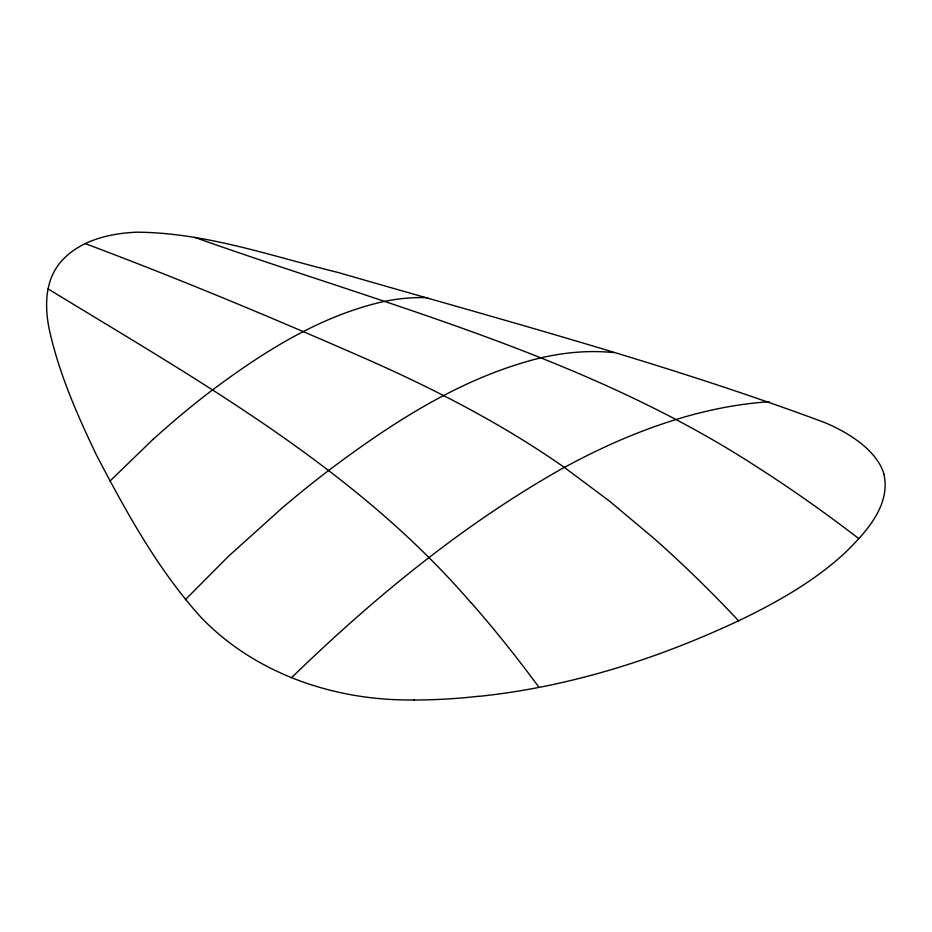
<?xml version="1.0" encoding="UTF-8"?>
<svg xmlns="http://www.w3.org/2000/svg" width="932" height="932" viewBox="0 0 932 932"><rect width="100%" height="100%" fill="white"/><g stroke="black" fill="none" stroke-linecap="round" stroke-linejoin="round"><path stroke-width="1.4" d="M185.375 599.649L228.305 556.451L282.28 507.835A956.127 551.394 -60 0 1 328.763 470.369C392.85 422.289 462.167 377.076 540.898 357.818A470.905 271.923 -60 0 1 613.384 352.576M109.941 481.122L153.291 439.1M291.53 677.681C374.012 597.633 463.81 523.772 564.291 467.375L609.575 501.183L653.973 538.428A894.196 516.375 60 0 1 738.575 620.817M478.279 696.437C570.151 686.931 659.297 658.435 742.513 618.93C779.012 601.117 814.848 580.694 844.846 553.002C865.665 532.603 891.097 505.575 883.874 473.864M414.064 699.932C336.347 701.12 256.242 674.535 201.522 617.904C158.021 569.941 126.472 512.472 96.625 455.375C77.065 414.577 58.576 372.602 49 328.18C44.806 306.628 44.969 282.14 59.066 264.047A105.782 61.069 0 0 1 67.687 255.007C79.954 244.417 95.472 238.336 111.211 235.179A95.507 55.139 0 0 1 137.027 232.196C205.949 232.627 271.969 256.347 338.223 272.517C500.892 319.606 665.098 363.165 823.935 422.266A163.776 94.551 0 0 1 847.374 433.986C860.015 441.733 872.131 451.321 879.738 464.276A112.178 64.762 0 0 1 883.874 473.852M194.765 237.392C385.289 305.172 586.077 355.605 757.425 467.223A1113.006 714.681 53.7 0 1 858.885 538.719M85.255 243.613C182.462 280.078 278.26 320.235 373.289 362.035C439.694 391.79 504.631 425.528 564.291 467.375M48.08 288.885C197.782 380.454 355.5 468.19 471.336 603.179M769.296 401.762A736.874 425.33 -60 0 0 675.98 419.54A783.008 451.938 -60 0 0 564.291 467.526M427.66 297.704A376.47 217.296 -60 0 0 383.693 301.537C320.072 315.913 263.768 351.655 212.135 390.217A699.862 403.463 -59.9 0 0 153.314 439.182M471.382 602.957A858.652 405.222 67.6 0 1 538.906 687.245M478.221 696.297A343.931 198.563 0 0 1 414.064 700.025"/></g></svg>
